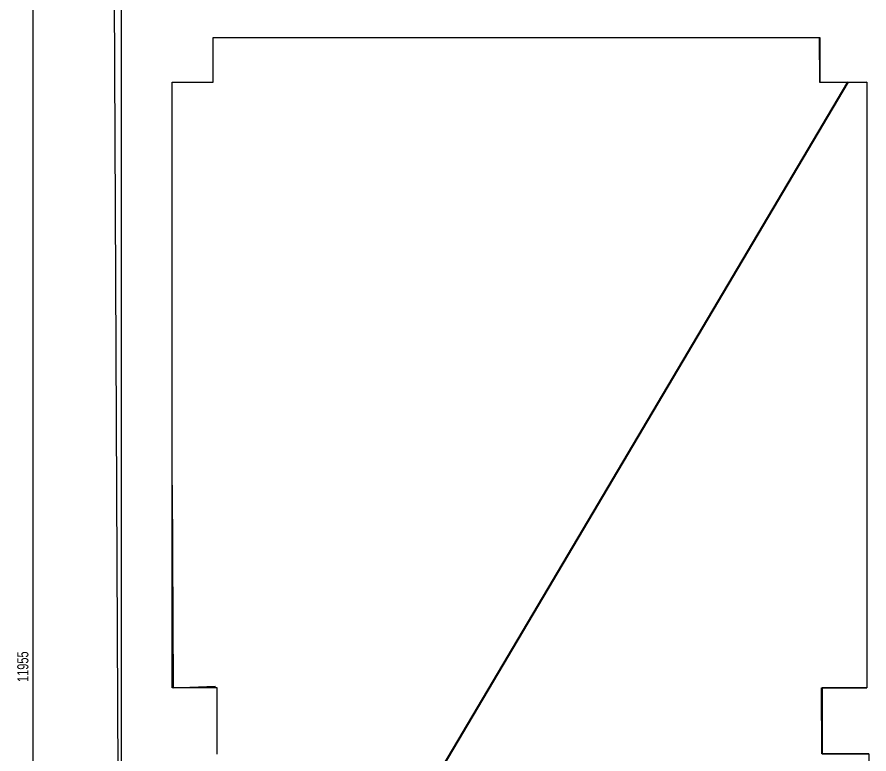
# Model space of a CAD drawing. Header units: millimetres. Extents: x 46521 to 257780, y -45352 to 20466.
# Drawn here: x 70439 to 78034, y -12027 to -5456 of the extents above; entities that cross this region are included whole.
import ezdxf

# ---------------------------------------------------------------- set-up
doc = ezdxf.new("R2010")
doc.units = ezdxf.units.MM
for name, color, linetype, lineweight in [('A-ANNO-DIMS', 211, 'Continuous', 9), ('A-ANNO-DIMS-50', 211, 'Continuous', 9), ('A-ROOF', 132, 'Continuous', 13), ('A-WALL', 113, 'Continuous', 13)]:
    doc.layers.add(name, color=color, linetype=linetype, lineweight=lineweight)
doc.styles.add('Arial_2', font='arial.ttf', dxfattribs={"width": 0.7, "height": 100})
doc.dimstyles.new('Vnitřní_-_průhledné', dxfattribs={"dimscale": 304.8, "dimtxt": 102.02594, "dimasz": 0.213255, "dimexe": 0.164042, "dimexo": 0.0625, "dimgap": 0.032808, "dimtad": 1, "dimdec": 0, "dimrnd": 5, "dimzin": 0, "dimdsep": 46, "dimtxsty": 'Arial_2', "dimblk1": 'OBLIQUE', "dimblk2": 'OBLIQUE', "dimsah": 1, "dimcen": 0.09, "dimdle": 0.164042, "dimazin": 0, "dimtfac": 1, "dimtdec": 4, "dimtix": 1, "dimtmove": 0, "dimatfit": 3, "dimfxl": 0.492126, "dimfxlon": 1, "dimtvp": 1, "dimtolj": 1, "dimtzin": 0, "dimarcsym": 2})

# ---------------------------------------------------------------- blocks, each defined once
blk = doc.blocks.new('DIMBLOCK75-2NP_DEMOLICE B')
at = {"layer": 'A-ANNO-DIMS-50'}
for p, q in [((70580.4, -5224.4), (70580.4, -17228.7)), ((70580.4, -5274.4), (70530.4, -5274.4)), ((70580.4, -5274.4), (70730.4, -5274.4)), ((70580.4, -17228.7), (70530.4, -17228.7)), ((70580.4, -17228.7), (70730.4, -17228.7))]:
    blk.add_line(p, q, dxfattribs=at)
at = {"layer": 'A-ANNO-DIMS-50', "lineweight": 18}
for p, q in [((70580.4, -5274.4), (70547.9, -5241.9)), ((70580.4, -5274.4), (70612.9, -5306.9)), ((70580.4, -17228.7), (70547.9, -17196.2)), ((70580.4, -17228.7), (70612.9, -17261.2))]:
    blk.add_line(p, q, dxfattribs=at)
at = {"layer": 'A-ANNO-DIMS-50', "color": 0, "insert": (70440.6, -11384.9), "char_height": 100, "width": 320.204, "attachment_point": 1, "rotation": 90, "line_spacing_factor": 0.941778, "style": 'Arial_2'}
blk.add_mtext('11955', dxfattribs=at)
blk = doc.blocks.new('_Oblique')
at = {"color": 0, "linetype": 'ByBlock', "lineweight": -2}
blk.add_line((-0.5, -0.5), (0.5, 0.5), dxfattribs=at)

msp = doc.modelspace()

# ---------------------------------------------------------------- linework, layer by layer
at = {"layer": 'A-ROOF', "color": 41}
for p, q in [((71368.5, -4846.6), (71368.5, -17223.7)), ((72187.4, -6036.9), (72187.4, -5636.9)), ((72187.4, -5636.9), (77596.1, -5636.9)), ((77596.1, -5636.9), (77596.1, -6037.1)), ((71822.6, -11438.5), (71822.6, -6036.9)), ((71822.6, -6036.9), (72187.4, -6036.9)), ((77596.1, -6037.1), (78015.9, -6037.1)), ((78015.9, -6037.1), (78015.9, -11437.6)), ((72222.6, -11438.5), (71822.6, -11438.5)), ((72222.6, -12028.2), (72222.6, -11438.5)), ((78015.9, -11437.6), (77615.9, -11437.6)), ((77615.9, -11437.6), (77615.9, -12026.1)), ((77615.9, -12026.1), (78034.2, -12026.1)), ((78034.2, -12026.1), (78034.2, -17208.3))]:
    msp.add_line(p, q, dxfattribs=at)
at = {"layer": 'A-ROOF', "lineweight": 25}
msp.add_line((77844.8, -6037.7), (73904.8, -12693.2), dxfattribs=at)
at = {"layer": 'A-WALL', "color": 41}
msp.add_line((71362.7, -17223.7), (71307.4, -5274.4), dxfattribs=at)
at = {"layer": 'A-WALL'}
for p, q in [((77596.1, -6038.6), (77594.3, -5636.9)), ((78015.9, -6037.1), (77596.1, -6038.6)), ((71822.6, -9628.9), (71831, -11438.2)), ((71831, -11438.2), (72205.5, -11422.9)), ((72205.9, -11438.5), (72205.5, -11422.9)), ((77611.5, -11437.6), (78016, -11437.3)), ((77615.3, -12026.1), (77611.5, -11437.6)), ((78034.2, -12026.2), (77615.3, -12026.1))]:
    msp.add_line(p, q, dxfattribs=at)

# ---------------------------------------------------------------- dimensions: what is measured, and where the dimension line sits
at = {"layer": 'A-ANNO-DIMS'}
dim = msp.add_linear_dim(base=(70580.4, -17228.7), p1=(70730.4, -5274.4), p2=(70730.4, -17228.7), angle=90, dimstyle='Vnitřní_-_průhledné', override={"dimpost": '<>', "dimfxl": 11954.281406}, dxfattribs=at)
dim.commit()
dim.dimension.update_dxf_attribs({"geometry": 'DIMBLOCK75-2NP_DEMOLICE B', "text_midpoint": (70519.3, -11251.5)})

doc.saveas('drawing.dxf')
